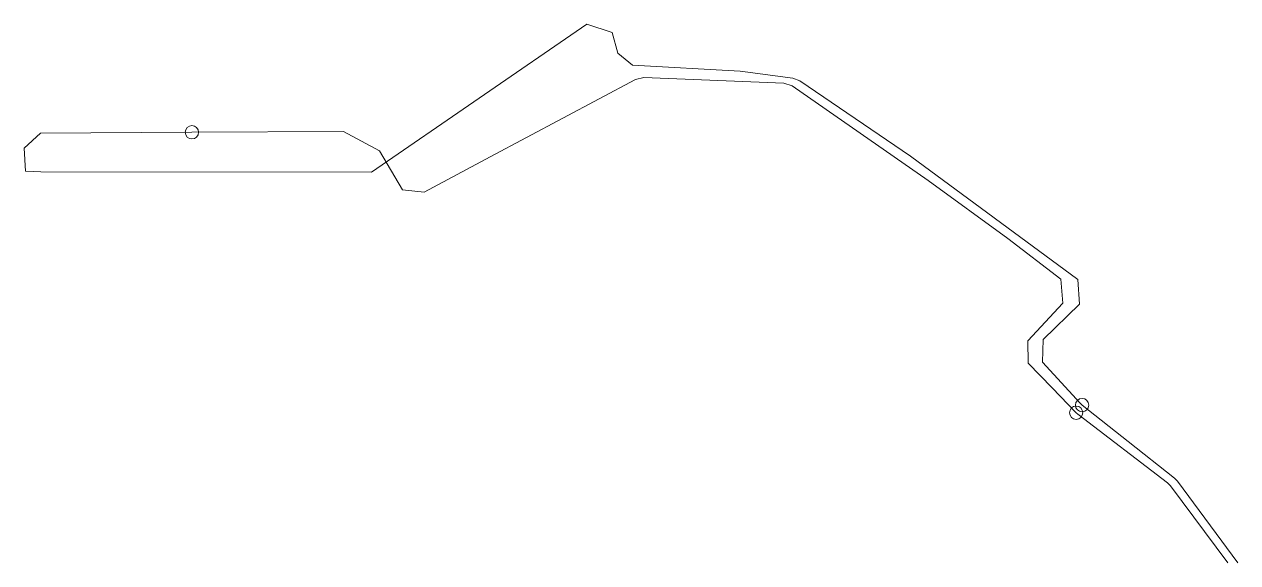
# Model space of a CAD drawing. Header units: millimetres. Extents: x 730 to 1854, y -671 to -173.
import ezdxf

# ---------------------------------------------------------------- set-up
doc = ezdxf.new("R2010")
doc.units = ezdxf.units.MM
doc.layers.add('TrafficFlow', color=1, linetype='Continuous', lineweight=20)

msp = doc.modelspace()

# ---------------------------------------------------------------- linework, layer by layer
at = {"layer": 'TrafficFlow', "ltscale": 0.1}
msp.add_lwpolyline([(1854.1, -671.1), (1798.4, -595.7), (1795.6, -592.8), (1752.7, -559.1), (1709.9, -525.3), (1708.1, -523.6), (1673.3, -485.6), (1673.8, -464.7), (1707.4, -431.8), (1705.8, -409), (1551, -295), (1448.4, -225.1), (1441.9, -222.6), (1393.2, -216.3), (1293.4, -210.6), (1279.7, -199.5), (1274.6, -180.3), (1250.9, -172.8), (1051.5, -309.7), (745.1, -309.5), (731.1, -308.8), (729.8, -287.5), (744.8, -273.5), (885.2, -272.8), (1025.7, -272), (1059.1, -289.8), (1080.2, -326), (1100.2, -328.3), (1161.6, -295.6), (1296.2, -223.8), (1303.8, -222.1), (1433.5, -227.3), (1441.4, -229.9), (1567.4, -317.4), (1641, -371.1), (1690.2, -408.7), (1692.1, -430.8), (1659.6, -465.9), (1659.9, -486.6), (1682.2, -509.4), (1704.4, -532.3), (1706, -533.8), (1788.9, -597.2), (1791.8, -600.1), (1845, -671.1)], dxfattribs=at)
at = {"layer": 'TrafficFlow'}
for centre in [(885.2, -272.8), (1704.4, -532.3), (1709.9, -525.3)]:
    msp.add_circle(centre, 6.17, dxfattribs=at)

doc.saveas('drawing.dxf')
